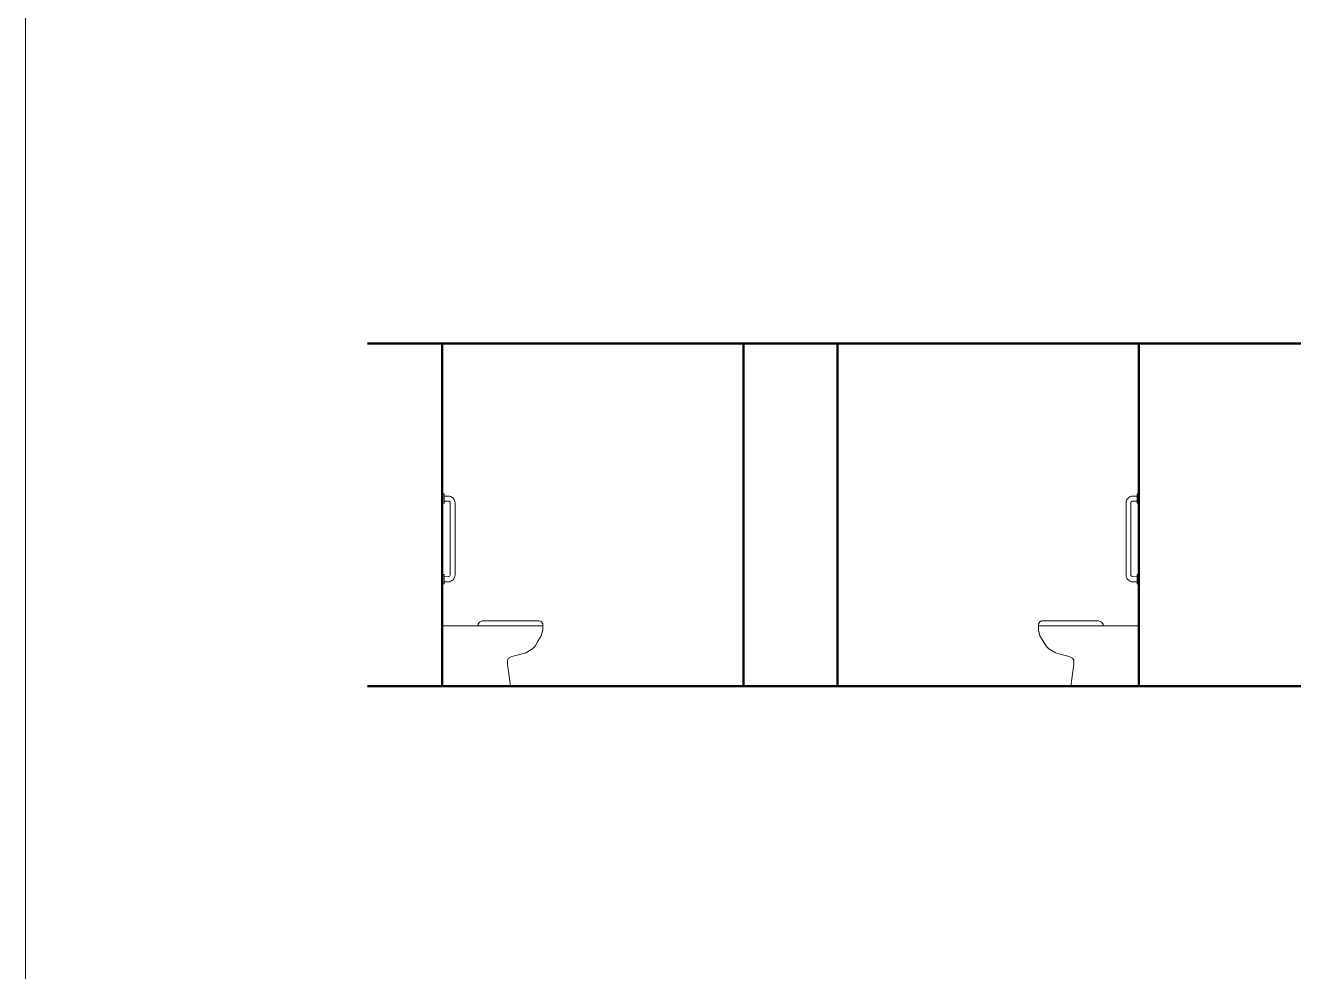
# Model space of a CAD drawing. Header units: millimetres. Extents: x -159872 to 386485, y -250577 to 158966.
# Drawn here: x -51037 to -41781, y -42304 to -35401 of the extents above; entities that cross this region are included whole.
import ezdxf

# ---------------------------------------------------------------- set-up
doc = ezdxf.new("R2010")
doc.units = ezdxf.units.MM
doc.layers.add('LDS-elevation', color=7, linetype='Continuous', lineweight=9)
doc.layers.add('LDS-vport', color=100, linetype='Continuous', lineweight=18)

# ---------------------------------------------------------------- blocks, each defined once
blk = doc.blocks.new('Group-123')
at = {"layer": 'LDS-elevation', "color": 7, "linetype": 'Continuous', "lineweight": 18, "transparency": 33554687, "flags": 128}
blk.add_lwpolyline([(-103627.5, -2376.5, 0.414214), (-103677.5, -2426.5), (-103677.5, -2952.5, 0.414214), (-103627.5, -3002.5), (-103597.5, -3002.5), (-103597.5, -2965.5), (-103632.6, -2963.7, -0.345638), (-103642.1, -2955.4), (-103642.4, -2954), (-103642.5, -2951.7), (-103642.5, -2427.4), (-103642.4, -2425.1), (-103642.2, -2423.6), (-103641.8, -2422.2), (-103641.3, -2420.8), (-103640.7, -2419.5, -0.263874), (-103634, -2415.3), (-103632.6, -2415.2), (-103597.5, -2413.5), (-103597.5, -2376.5), (-103627.5, -2376.5)], format="xyb", close=True, dxfattribs=at)
for points in [[(-103597.5, -2361.7), (-103585.5, -2361.7), (-103585.5, -2429.7), (-103597.5, -2429.7)], [(-103597.5, -2948.7), (-103585.5, -2948.7), (-103585.5, -3016.7), (-103597.5, -3016.7)]]:
    blk.add_lwpolyline(points, close=True, dxfattribs=at)
blk = doc.blocks.new('Group-124')
at = {"layer": 'LDS-elevation', "color": 7, "linetype": 'Continuous', "lineweight": 18, "transparency": 33554687, "flags": 128}
for points in [[(-104317.9, -3324.5), (-104317.9, -3308.5), (-104307.9, -3294.5), (-104293.9, -3286.5), (-103875.9, -3286.5), (-103855.9, -3296.5), (-103845.9, -3312.5), (-103845.9, -3324.5)], [(-104081.9, -3764.3), (-103583.9, -3764.3), (-103583.9, -3324.5), (-104317.9, -3324.5), (-104317.9, -3354.5), (-104305.9, -3396.5), (-104282.8, -3436.5), (-104262, -3472.5), (-104242, -3492.5), (-104193.5, -3520.5), (-104141.9, -3534.5), (-104091.9, -3546.5), (-104067.9, -3560.4), (-104059.9, -3574.5), (-104059.9, -3604.5)]]:
    blk.add_lwpolyline(points, close=True, dxfattribs=at)
blk = doc.blocks.new('Group-125')
at = {"layer": 'LDS-elevation', "color": 7, "transparency": 33554687}
blk.add_blockref('Group-124', (0, 0), dxfattribs=at)
blk = doc.blocks.new('Group-144')
at = {"layer": 'LDS-elevation', "color": 7, "linetype": 'Continuous', "lineweight": 18, "transparency": 33554687, "flags": 128}
for points in [[(-108667.2, -2361.7), (-108655.2, -2361.7), (-108655.2, -2429.7), (-108667.2, -2429.7)], [(-108667.2, -2948.7), (-108655.2, -2948.7), (-108655.2, -3016.7), (-108667.2, -3016.7)]]:
    blk.add_lwpolyline(points, close=True, dxfattribs=at)
blk.add_lwpolyline([(-108625.2, -2376.5, -0.414214), (-108575.2, -2426.5), (-108575.2, -2952.5, -0.414214), (-108625.2, -3002.5), (-108655.2, -3002.5), (-108655.2, -2965.5), (-108620, -2963.7, 0.345638), (-108610.6, -2955.4), (-108610.3, -2954), (-108610.2, -2951.7), (-108610.2, -2427.4), (-108610.3, -2425.1), (-108610.5, -2423.6), (-108610.9, -2422.2), (-108611.4, -2420.8), (-108612, -2419.5, 0.263874), (-108618.6, -2415.3), (-108620.1, -2415.2), (-108655.2, -2413.5), (-108655.2, -2376.5), (-108625.2, -2376.5)], format="xyb", close=True, dxfattribs=at)
blk = doc.blocks.new('Group-145')
at = {"layer": 'LDS-elevation', "color": 7, "linetype": 'Continuous', "lineweight": 18, "transparency": 33554687, "flags": 128}
for points in [[(-108170.8, -3764.3), (-108668.8, -3764.3), (-108668.8, -3324.5), (-107934.8, -3324.5), (-107934.8, -3354.5), (-107946.8, -3396.5), (-107969.9, -3436.5), (-107990.7, -3472.5), (-108010.7, -3492.5), (-108059.2, -3520.5), (-108110.8, -3534.5), (-108160.8, -3546.5), (-108184.8, -3560.4), (-108192.8, -3574.5), (-108192.8, -3604.5)], [(-107934.8, -3324.5), (-107934.8, -3308.5), (-107944.8, -3294.5), (-107958.8, -3286.5), (-108376.8, -3286.5), (-108396.8, -3296.5), (-108406.8, -3312.5), (-108406.8, -3324.5)]]:
    blk.add_lwpolyline(points, close=True, dxfattribs=at)
blk = doc.blocks.new('Group-146')
at = {"layer": 'LDS-elevation', "color": 7, "transparency": 33554687}
blk.add_blockref('Group-145', (0, 0), dxfattribs=at)

msp = doc.modelspace()

# ---------------------------------------------------------------- linework, layer by layer
at = {"layer": 'LDS-elevation', "color": 7, "linetype": 'Continuous', "lineweight": 50, "transparency": 33554687}
for p, q in [((-48540, -37721.77782), (-13640, -37721.77782)), ((-48540, -40221.77782), (-13640, -40221.77782))]:
    msp.add_line(p, q, dxfattribs=at)
at = {"layer": 'LDS-elevation', "color": 7, "linetype": 'Continuous', "lineweight": 50}
for p, q in [((-47995.29816, -40221.77782), (-47995.29816, -37721.77782)), ((-45795.29816, -40221.77782), (-45795.29816, -37721.77782)), ((-45110.36582, -40221.77782), (-45110.36582, -37721.77782)), ((-42910.36582, -40221.77782), (-42910.36582, -37721.77782))]:
    msp.add_line(p, q, dxfattribs=at)
at = {"layer": 'LDS-vport', "flags": 128}
msp.add_lwpolyline([(-20000, -7295.54289), (-51037.38038, -7295.54289), (-51037.38038, -49520.59087), (-20000, -49520.59087)], close=True, dxfattribs=at)

# ---------------------------------------------------------------- block references
at = {"layer": 'LDS-elevation', "color": 7, "transparency": 33554687}
for name in ['Group-144', 'Group-123', 'Group-146', 'Group-125']:
    msp.add_blockref(name, (60673.51323, -36457.51522), dxfattribs=at)

doc.saveas('drawing.dxf')
